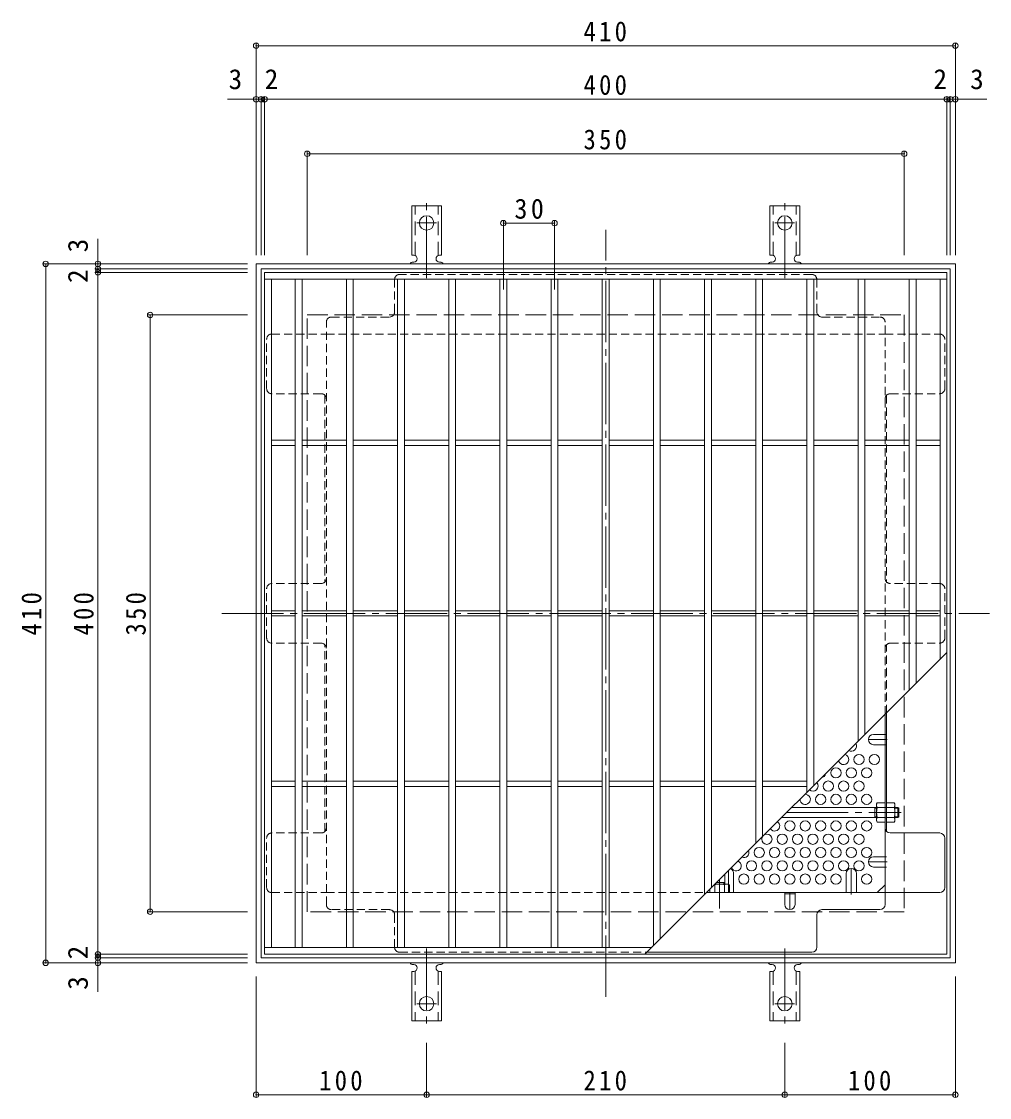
# Model space of a CAD drawing. Units: millimetres at full size, sheet at 1:4; details may follow other scales. Extents: x -757 to 1063, y -779 to 732.
# Drawn here: x -752 to -184, y 76 to 707 of the extents above; entities that cross this region are included whole.
import ezdxf
from ezdxf.enums import TextEntityAlignment as Align

# ---------------------------------------------------------------- set-up
doc = ezdxf.new("R2010")
doc.units = ezdxf.units.MM
doc.header["$LTSCALE"] = 4
doc.header["$PDMODE"] = 32
doc.header["$PDSIZE"] = 3.2
for name, pattern in [('CHAIN1', [8, 5, -1, 1, -1]), ('CHAIN2', [12, 9, -1, 1, -1]), ('DASHED1', [1.8, 1.2, -0.6]), ('DASHED2', [3, 2, -1]), ('DASHED3', [4, 3, -1])]:
    doc.linetypes.add(name, pattern=pattern)
for name, color, linetype, lineweight in [('A-1_躯体', 3, 'Continuous', 9), ('A-2_仕上', 3, 'Continuous', 9), ('A-4_その他', 7, 'Continuous', 9), ('A-6_寸法', 2, 'Continuous', 9), ('A-7_ハッチ', 2, 'Continuous', 9), ('A-8_記号', 2, 'Continuous', 9), ('A-9_ｸｳﾁｮｳｷ', 2, 'Continuous', 9), ('A-A_ﾊｯﾁ-ﾜｸ', 3, 'Continuous', 9)]:
    doc.layers.add(name, color=color, linetype=linetype, lineweight=lineweight)
doc.styles.add('ＭＳ ゴシック', font='')
doc.styles.get('ＭＳ ゴシック').set_extended_font_data('MS Gothic')

msp = doc.modelspace()

# ---------------------------------------------------------------- linework, layer by layer
at = {"layer": 'A-1_躯体'}
for p, q in [((-250.22, 240.045), (-305.824, 240.045)), ((-250.22, 246.045), (-299.824, 246.045)), ((-251.22, 240.045), (-251.22, 246.045)), ((-251.22, 245.545), (-250.22, 245.545)), ((-251.22, 240.545), (-250.22, 240.545)), ((-237.72, 246.045), (-239.42, 246.045)), ((-239.42, 245.545), (-237.22, 245.545)), ((-239.42, 240.545), (-237.22, 240.545)), ((-237.72, 240.045), (-239.42, 240.045)), ((-237.72, 240.045), (-237.72, 246.045)), ((-237.72, 246.045), (-237.22, 245.545)), ((-237.72, 240.045), (-237.22, 240.545)), ((-237.22, 240.545), (-237.22, 245.545)), ((-343.824, 202.045), (-339.22, 202.045)), ((-339.72, 202.045), (-339.72, 201.045)), ((-339.22, 206.649), (-339.22, 201.045))]:
    msp.add_line(p, q, dxfattribs=at)
at = {"layer": 'A-1_躯体', "linetype": 'CHAIN2'}
for p, q in [((-302.824, 243.045), (-235.743, 243.045)), ((-342.22, 203.649), (-342.22, 186.813))]:
    msp.add_line(p, q, dxfattribs=at)
at = {"layer": 'A-1_躯体', "color": 2}
for points in [[(-614.02, 154.849), (-614.02, 564.849), (-204.02, 564.849), (-204.02, 154.849)], [(-611.021, 157.849), (-611.021, 561.849), (-207.02, 561.849), (-207.02, 157.849)]]:
    msp.add_lwpolyline(points, close=True, dxfattribs=at)
at = {"layer": 'A-1_躯体', "color": 2, "linetype": 'DASHED3'}
msp.add_lwpolyline([(-584.02, 184.849), (-584.02, 534.849), (-234.02, 534.849), (-234.02, 184.849)], close=True, dxfattribs=at)
at = {"layer": 'A-2_仕上'}
for p, q in [((-609.02, 555.849), (-209.02, 555.849)), ((-605.02, 163.849), (-605.02, 555.849)), ((-591.02, 163.849), (-591.02, 555.849)), ((-587.02, 163.849), (-587.02, 555.849)), ((-561.02, 163.849), (-561.02, 555.849)), ((-557.02, 163.849), (-557.02, 555.849)), ((-531.02, 163.849), (-531.02, 555.849)), ((-527.02, 163.849), (-527.02, 555.849)), ((-501.02, 163.849), (-501.02, 555.849)), ((-497.02, 163.849), (-497.02, 555.849)), ((-471.02, 163.849), (-471.02, 555.849)), ((-467.02, 163.849), (-467.02, 555.849)), ((-441.02, 163.849), (-441.02, 555.849)), ((-437.02, 163.849), (-437.02, 555.849)), ((-411.02, 163.849), (-411.02, 555.849)), ((-407.02, 163.849), (-407.02, 555.849)), ((-381.02, 555.849), (-381.02, 164.849)), ((-377.02, 555.849), (-377.02, 168.849)), ((-351.02, 555.849), (-351.02, 194.849)), ((-347.02, 555.849), (-347.02, 198.849)), ((-321.02, 555.849), (-321.02, 224.849)), ((-317.02, 555.849), (-317.02, 228.849)), ((-291.02, 555.849), (-291.02, 254.849)), ((-287.02, 555.849), (-287.02, 258.849)), ((-261.02, 555.849), (-261.02, 284.849)), ((-257.02, 555.849), (-257.02, 288.849)), ((-231.02, 555.849), (-231.02, 314.849)), ((-227.02, 555.849), (-227.02, 318.849)), ((-213.02, 555.849), (-213.02, 332.849)), ((-605.02, 461.349), (-591.02, 461.349)), ((-587.02, 461.349), (-561.02, 461.349)), ((-557.02, 461.349), (-531.02, 461.349)), ((-527.02, 461.349), (-501.02, 461.349)), ((-497.02, 461.349), (-471.02, 461.349)), ((-467.02, 461.349), (-441.02, 461.349)), ((-437.02, 461.349), (-411.02, 461.349)), ((-407.02, 461.349), (-381.02, 461.349)), ((-377.02, 461.349), (-351.02, 461.349)), ((-347.02, 461.349), (-321.02, 461.349)), ((-317.02, 461.349), (-291.02, 461.349)), ((-287.02, 461.349), (-261.02, 461.349)), ((-257.02, 461.349), (-231.02, 461.349)), ((-227.02, 461.349), (-213.02, 461.349)), ((-605.02, 458.349), (-591.02, 458.349)), ((-587.02, 458.349), (-561.02, 458.349)), ((-557.02, 458.349), (-531.02, 458.349)), ((-527.02, 458.349), (-501.02, 458.349)), ((-497.02, 458.349), (-471.02, 458.349)), ((-467.02, 458.349), (-441.02, 458.349)), ((-437.02, 458.349), (-411.02, 458.349)), ((-407.02, 458.349), (-381.02, 458.349)), ((-377.02, 458.349), (-351.02, 458.349)), ((-347.02, 458.349), (-321.02, 458.349)), ((-317.02, 458.349), (-291.02, 458.349)), ((-287.02, 458.349), (-261.02, 458.349)), ((-257.02, 458.349), (-231.02, 458.349)), ((-227.02, 458.349), (-213.02, 458.349)), ((-605.02, 361.349), (-591.02, 361.349)), ((-587.02, 361.349), (-561.02, 361.349)), ((-557.02, 361.349), (-531.02, 361.349)), ((-527.02, 361.349), (-501.02, 361.349)), ((-497.02, 361.349), (-471.02, 361.349)), ((-467.02, 361.349), (-441.02, 361.349)), ((-437.02, 361.349), (-411.02, 361.349)), ((-407.02, 361.349), (-381.02, 361.349)), ((-377.02, 361.349), (-351.02, 361.349)), ((-347.02, 361.349), (-321.02, 361.349)), ((-317.02, 361.349), (-291.02, 361.349)), ((-287.02, 361.349), (-261.02, 361.349)), ((-257.02, 361.349), (-231.02, 361.349)), ((-227.02, 361.349), (-213.02, 361.349)), ((-605.02, 358.349), (-591.02, 358.349)), ((-587.02, 358.349), (-561.02, 358.349)), ((-557.02, 358.349), (-531.02, 358.349)), ((-527.02, 358.349), (-501.02, 358.349)), ((-497.02, 358.349), (-471.02, 358.349)), ((-467.02, 358.349), (-441.02, 358.349)), ((-437.02, 358.349), (-411.02, 358.349)), ((-407.02, 358.349), (-381.02, 358.349)), ((-377.02, 358.349), (-351.02, 358.349)), ((-347.02, 358.349), (-321.02, 358.349)), ((-317.02, 358.349), (-291.02, 358.349)), ((-287.02, 358.349), (-261.02, 358.349)), ((-257.02, 358.349), (-231.02, 358.349)), ((-227.02, 358.349), (-213.02, 358.349)), ((-209.02, 336.849), (-386.02, 159.849)), ((-605.02, 261.349), (-591.02, 261.349)), ((-587.02, 261.349), (-561.02, 261.349)), ((-557.02, 261.349), (-531.02, 261.349)), ((-527.02, 261.349), (-501.02, 261.349)), ((-497.02, 261.349), (-471.02, 261.349)), ((-467.02, 261.349), (-441.02, 261.349)), ((-437.02, 261.349), (-411.02, 261.349)), ((-407.02, 261.349), (-381.02, 261.349)), ((-377.02, 261.349), (-351.02, 261.349)), ((-347.02, 261.349), (-321.02, 261.349)), ((-317.02, 261.349), (-291.02, 261.349)), ((-605.02, 258.349), (-591.02, 258.349)), ((-587.02, 258.349), (-561.02, 258.349)), ((-557.02, 258.349), (-531.02, 258.349)), ((-527.02, 258.349), (-501.02, 258.349)), ((-497.02, 258.349), (-471.02, 258.349)), ((-467.02, 258.349), (-441.02, 258.349)), ((-437.02, 258.349), (-411.02, 258.349)), ((-407.02, 258.349), (-381.02, 258.349)), ((-377.02, 258.349), (-351.02, 258.349)), ((-347.02, 258.349), (-321.02, 258.349)), ((-317.02, 258.349), (-291.02, 258.349)), ((-609.02, 163.849), (-382.02, 163.849)), ((-209.02, 159.849), (-609.02, 159.849))]:
    msp.add_line(p, q, dxfattribs=at)
msp.add_lwpolyline([(-609.02, 159.849), (-609.02, 559.849), (-209.02, 559.849), (-209.02, 159.849)], dxfattribs=at)
at = {"layer": 'A-4_その他'}
for p, q in [((-614.02, 694.012), (-614.02, 569.849)), ((-614.02, 692.812), (-204.02, 692.812)), ((-204.02, 694.012), (-204.02, 569.849)), ((-630.7, 661.424), (-611.021, 661.424)), ((-611.021, 662.624), (-611.021, 569.849)), ((-611.021, 661.424), (-609.02, 661.424)), ((-609.02, 662.624), (-609.02, 569.849)), ((-609.02, 661.424), (-209.02, 661.424)), ((-209.02, 662.624), (-209.02, 569.849)), ((-209.02, 661.424), (-207.02, 661.424)), ((-207.02, 662.624), (-207.02, 569.849)), ((-207.02, 661.424), (-185.503, 661.424)), ((-584.02, 630.627), (-584.02, 569.849)), ((-584.02, 629.427), (-234.02, 629.427)), ((-234.02, 630.627), (-234.02, 569.849)), ((-469.02, 589.955), (-469.02, 549.708)), ((-469.02, 588.755), (-439.02, 588.755)), ((-439.02, 589.955), (-439.02, 549.708)), ((-706.756, 579.613), (-706.756, 561.849)), ((-738.561, 564.849), (-619.021, 564.849)), ((-737.361, 564.849), (-737.361, 154.849)), ((-707.956, 561.849), (-619.021, 561.849)), ((-706.756, 561.849), (-706.756, 559.849)), ((-707.956, 559.849), (-619.021, 559.849)), ((-706.756, 559.849), (-706.756, 159.849)), ((-677.351, 534.849), (-619.021, 534.849)), ((-676.151, 534.849), (-676.151, 184.849)), ((-677.351, 184.849), (-619.021, 184.849)), ((-707.956, 159.849), (-619.021, 159.849)), ((-707.956, 157.849), (-619.021, 157.849)), ((-706.756, 159.849), (-706.756, 157.849)), ((-706.756, 157.849), (-706.756, 137.841)), ((-738.561, 154.849), (-619.021, 154.849)), ((-614.02, 76.272), (-614.02, 146.849)), ((-204.02, 76.272), (-204.02, 146.849)), ((-514.02, 76.272), (-514.02, 107.917)), ((-304.02, 76.272), (-304.02, 107.917)), ((-614.02, 77.472), (-514.02, 77.472)), ((-514.02, 77.472), (-304.02, 77.472)), ((-304.02, 77.472), (-204.02, 77.472))]:
    msp.add_line(p, q, dxfattribs=at)
for p in [(-614.02, 692.812), (-204.02, 692.812), (-614.02, 661.424), (-611.021, 661.424), (-609.02, 661.424), (-209.02, 661.424), (-207.02, 661.424), (-204.02, 661.424), (-584.02, 629.427), (-234.02, 629.427), (-469.02, 588.755), (-439.02, 588.755), (-737.361, 564.849), (-706.756, 564.849), (-706.756, 561.849), (-706.756, 559.849), (-676.151, 534.849), (-676.151, 184.849), (-706.756, 159.849), (-706.756, 157.849), (-737.361, 154.849), (-706.756, 154.849), (-614.02, 77.472), (-514.02, 77.472), (-304.02, 77.472), (-204.02, 77.472)]:
    msp.add_point(p, dxfattribs=at)
at = {"layer": 'A-6_寸法'}
for centre in [(-260.52, 274.112), (-251.52, 274.112), (-274.02, 266.318), (-265.02, 266.318), (-256.02, 266.318), (-278.52, 258.524), (-269.52, 258.524), (-260.52, 258.524), (-283.02, 250.73), (-274.02, 250.73), (-265.02, 250.73), (-256.02, 250.73), (-301.02, 235.141), (-292.02, 235.141), (-283.02, 235.141), (-274.02, 235.141), (-265.02, 235.141), (-256.02, 235.141), (-314.52, 227.347), (-305.52, 227.347), (-296.52, 227.347), (-287.52, 227.347), (-278.52, 227.347), (-269.52, 227.347), (-260.52, 227.347), (-319.02, 219.553), (-310.02, 219.553), (-301.02, 219.553), (-292.02, 219.553), (-283.02, 219.553), (-274.02, 219.553), (-265.02, 219.553), (-256.02, 219.553), (-323.52, 211.759), (-314.52, 211.759), (-305.52, 211.759), (-296.52, 211.759), (-287.52, 211.759), (-278.52, 211.759), (-269.52, 211.759), (-260.52, 211.759), (-328.02, 203.964), (-319.02, 203.964), (-310.02, 203.964), (-301.02, 203.964), (-292.02, 203.964), (-283.02, 203.964), (-274.02, 203.964), (-256.02, 203.964)]:
    msp.add_circle(centre, 3, dxfattribs=at)
for centre, start, end in [((-265.02, 281.907), 239.43443, 30.56557), ((-269.52, 274.112), 193.18453, 76.81547), ((-283.02, 266.318), 279.85302, 350.14698), ((-287.52, 258.524), 227.36245, 42.63755), ((-292.02, 250.73), 177.67281, 92.32719), ((-310.02, 235.141), 215.39643, 54.60357), ((-328.02, 219.553), 248.67673, 21.32327), ((-332.52, 211.759), 202.98302, 67.01698)]:
    msp.add_arc(centre, 3, start, end, dxfattribs=at)
at = {"layer": 'A-7_ハッチ', "linetype": 'CHAIN2'}
for p, q in [((-409.02, 134.849), (-409.02, 584.849)), ((-634.02, 359.849), (-184.02, 359.849))]:
    msp.add_line(p, q, dxfattribs=at)
at = {"layer": 'A-7_ハッチ', "linetype": 'DASHED1'}
for p, q in [((-532.819, 536.652), (-532.819, 555.652)), ((-288.221, 558.652), (-529.819, 558.652)), ((-285.221, 536.652), (-285.221, 555.652)), ((-572.82, 189.045), (-572.82, 530.652)), ((-569.82, 533.652), (-535.819, 533.652)), ((-282.221, 533.652), (-248.22, 533.652)), ((-245.22, 300.649), (-245.22, 530.652)), ((-607.824, 491.652), (-607.824, 520.652)), ((-604.824, 523.652), (-572.82, 523.652)), ((-572.82, 523.652), (-245.22, 523.652)), ((-245.22, 523.652), (-213.217, 523.652)), ((-210.217, 491.652), (-210.217, 520.652)), ((-575.82, 488.652), (-604.824, 488.652)), ((-573.62, 487.691), (-573.62, 378.31)), ((-244.42, 487.696), (-244.42, 378.31)), ((-242.22, 488.652), (-213.217, 488.652)), ((-607.824, 345.349), (-607.824, 374.349)), ((-575.82, 377.349), (-604.824, 377.349)), ((-213.217, 377.349), (-242.22, 377.349)), ((-210.217, 345.349), (-210.217, 374.349)), ((-575.82, 342.349), (-604.824, 342.349)), ((-573.62, 232.007), (-573.62, 341.388)), ((-244.42, 301.449), (-244.42, 341.388)), ((-242.22, 342.349), (-213.217, 342.349)), ((-245.22, 288.804), (-244.42, 288.804)), ((-245.22, 282.804), (-244.42, 282.804)), ((-244.42, 246.045), (-245.22, 246.045)), ((-244.42, 239.845), (-245.22, 239.845)), ((-607.824, 199.045), (-607.824, 228.046)), ((-575.82, 231.046), (-604.824, 231.046)), ((-245.22, 217.038), (-244.42, 217.038)), ((-245.22, 211.038), (-244.42, 211.038)), ((-604.824, 196.045), (-572.82, 196.045)), ((-572.82, 196.045), (-349.824, 196.045)), ((-535.819, 186.045), (-569.82, 186.045)), ((-532.819, 183.045), (-532.819, 164.045)), ((-529.819, 161.045), (-384.824, 161.045))]:
    msp.add_line(p, q, dxfattribs=at)
at = {"layer": 'A-7_ハッチ'}
for p, q in [((-245.22, 189.045), (-245.22, 300.649)), ((-244.42, 232.007), (-244.42, 301.449)), ((-213.217, 231.046), (-242.22, 231.046)), ((-210.217, 199.045), (-210.217, 228.046)), ((-349.824, 196.045), (-213.217, 196.045)), ((-249.832, 196.045), (-245.22, 200.658)), ((-298.02, 195.245), (-304.02, 195.245)), ((-285.221, 164.045), (-285.221, 183.045)), ((-282.221, 186.045), (-248.22, 186.045)), ((-384.824, 161.045), (-288.221, 161.045))]:
    msp.add_line(p, q, dxfattribs=at)
at = {"layer": 'A-7_ハッチ', "linetype": 'DASHED1'}
for centre, start, end in [((-529.819, 555.652), 90, 180), ((-288.221, 555.652), 0, 90), ((-535.819, 536.652), 270, 0), ((-282.221, 536.652), 180, 270), ((-569.82, 530.652), 90, 180), ((-248.22, 530.652), 0, 90), ((-604.824, 520.652), 90, 180), ((-213.217, 520.652), 0, 90), ((-604.824, 491.652), 180, 270), ((-575.82, 485.652), 0, 90), ((-242.22, 485.652), 90, 180), ((-213.217, 491.652), 270, 0), ((-575.82, 380.349), 270, 0), ((-242.22, 380.349), 180, 270), ((-604.824, 374.349), 90, 180), ((-213.217, 374.349), 0, 90), ((-604.824, 345.349), 180, 270), ((-575.82, 339.349), 0, 90), ((-242.22, 339.349), 90, 180), ((-213.217, 345.349), 270, 0), ((-575.82, 234.046), 270, 0), ((-604.824, 228.046), 90, 180), ((-604.824, 199.045), 180, 270), ((-569.82, 189.045), 180, 270), ((-535.819, 183.045), 0, 90), ((-529.819, 164.045), 180, 270)]:
    msp.add_arc(centre, 3, start, end, dxfattribs=at)
at = {"layer": 'A-7_ハッチ'}
for centre, start, end in [((-242.22, 234.046), 180, 270), ((-213.217, 228.046), 0, 90), ((-213.217, 199.045), 270, 0), ((-282.221, 183.045), 90, 180), ((-248.22, 189.045), 270, 0), ((-288.221, 164.045), 270, 0)]:
    msp.add_arc(centre, 3, start, end, dxfattribs=at)
at = {"layer": 'A-8_記号', "linetype": 'CHAIN1'}
for p, q in [((-244.02, 285.804), (-255.02, 285.804)), ((-337.02, 196.045), (-337.02, 208.849)), ((-265.02, 194.845), (-265.02, 210.195)), ((-244.02, 214.038), (-255.02, 214.038)), ((-301.02, 196.045), (-301.02, 186.045))]:
    msp.add_line(p, q, dxfattribs=at)
at = {"layer": 'A-8_記号'}
for p, q in [((-252.02, 288.804), (-245.22, 288.804)), ((-252.02, 282.804), (-245.22, 282.804)), ((-252.02, 217.038), (-245.22, 217.038)), ((-252.02, 211.038), (-245.22, 211.038)), ((-334.02, 207.195), (-334.02, 196.045)), ((-268.02, 207.195), (-268.02, 196.045)), ((-262.02, 207.195), (-262.02, 196.045)), ((-304.02, 189.045), (-304.02, 196.045)), ((-298.02, 189.045), (-298.02, 196.045))]:
    msp.add_line(p, q, dxfattribs=at)
for centre, start, end in [((-252.02, 285.804), 90, 270), ((-252.02, 214.038), 90, 270), ((-337.02, 207.195), 0, 67.93994), ((-265.02, 207.195), 0, 180), ((-301.02, 189.045), 180, 0)]:
    msp.add_arc(centre, 3, start, end, dxfattribs=at)
at = {"layer": 'A-9_ｸｳﾁｮｳｷ'}
for p, q in [((-250.22, 248.045), (-249.787, 248.796)), ((-250.22, 238.046), (-250.22, 248.045)), ((-245.22, 248.796), (-249.787, 248.796)), ((-245.22, 237.295), (-245.22, 248.796)), ((-244.42, 237.295), (-244.42, 248.796)), ((-244.42, 248.796), (-239.853, 248.796)), ((-239.42, 248.045), (-239.853, 248.796)), ((-239.42, 238.046), (-239.42, 248.045)), ((-249.787, 245.909), (-245.22, 245.909)), ((-249.787, 240.182), (-245.22, 240.182)), ((-239.853, 245.909), (-244.42, 245.909)), ((-239.853, 240.182), (-244.42, 240.182)), ((-250.22, 238.046), (-249.787, 237.295)), ((-245.22, 237.295), (-249.787, 237.295)), ((-244.42, 237.295), (-239.853, 237.295)), ((-239.42, 238.046), (-239.853, 237.295)), ((-347.97, 196.045), (-347.97, 197.899)), ((-345.083, 200.612), (-345.083, 196.045)), ((-344.824, 201.045), (-337.22, 201.045)), ((-339.357, 200.612), (-339.357, 196.045)), ((-337.22, 201.045), (-336.47, 200.612))]:
    msp.add_line(p, q, dxfattribs=at)
msp.add_lwpolyline([(-347.97, 196.045), (-336.47, 196.045), (-336.47, 200.612)], dxfattribs=at)
for centre, radius, start, end in [((-246.938, 247.151), 3.29, 149.99998, 176.07924), ((-247.485, 247.386), 2.735, 180.2103, 212.68507), ((-242.702, 247.151), 3.29, 3.92076, 30.00002), ((-242.155, 247.386), 2.735, 327.31493, 359.7897), ((-240.537, 243.045), 9.683, 162.79973, 197.20026), ((-247.485, 238.705), 2.735, 147.31491, 179.78969), ((-249.103, 243.045), 9.683, 342.79974, 17.20027), ((-242.155, 238.705), 2.735, 0.21031, 32.68509), ((-246.938, 238.94), 3.29, 183.92075, 210), ((-242.702, 238.94), 3.29, 330, 356.07925), ((-346.56, 198.311), 2.735, 57.31491, 59.95844), ((-342.22, 191.363), 9.683, 72.79973, 107.20026), ((-337.88, 198.311), 2.735, 90.2103, 122.68507), ((-338.115, 197.764), 3.29, 59.99998, 86.07924)]:
    msp.add_arc(centre, radius, start, end, dxfattribs=at)
at = {"layer": 'A-A_ﾊｯﾁ-ﾜｸ', "color": 7, "linetype": 'CHAIN2'}
for p, q in [((-514.02, 556.381), (-514.02, 603.781)), ((-304.02, 556.381), (-304.02, 603.781)), ((-519.796, 588.849), (-508.244, 588.849)), ((-309.796, 588.849), (-298.244, 588.849)), ((-514.02, 163.317), (-514.02, 115.917)), ((-304.02, 163.317), (-304.02, 115.917)), ((-519.796, 130.849), (-508.244, 130.849)), ((-309.796, 130.849), (-298.244, 130.849))]:
    msp.add_line(p, q, dxfattribs=at)
at = {"layer": 'A-A_ﾊｯﾁ-ﾜｸ'}
for p, q in [((-522.77, 569.849), (-522.77, 598.849)), ((-505.27, 598.849), (-522.77, 598.849)), ((-505.27, 569.849), (-505.27, 598.849)), ((-312.77, 569.849), (-312.77, 598.849)), ((-295.27, 598.849), (-312.77, 598.849)), ((-295.27, 569.849), (-295.27, 598.849)), ((-522.77, 569.849), (-521.52, 569.849)), ((-505.27, 569.849), (-506.52, 569.849)), ((-312.77, 569.849), (-311.52, 569.849)), ((-295.27, 569.849), (-296.52, 569.849)), ((-522.02, 565.849), (-521.52, 565.849)), ((-506.525, 565.849), (-506.012, 565.849)), ((-312.02, 565.849), (-311.52, 565.849)), ((-296.525, 565.849), (-296.012, 565.849)), ((-522.02, 153.849), (-521.52, 153.849)), ((-506.525, 153.849), (-506.012, 153.849)), ((-312.02, 153.849), (-311.52, 153.849)), ((-296.525, 153.849), (-296.012, 153.849)), ((-522.77, 149.849), (-521.52, 149.849)), ((-522.77, 149.849), (-522.77, 120.849)), ((-505.27, 149.849), (-506.52, 149.849)), ((-505.27, 149.849), (-505.27, 120.849)), ((-312.77, 149.849), (-311.52, 149.849)), ((-312.77, 149.849), (-312.77, 120.849)), ((-295.27, 149.849), (-296.52, 149.849)), ((-295.27, 149.849), (-295.27, 120.849)), ((-505.27, 120.849), (-522.77, 120.849)), ((-295.27, 120.849), (-312.77, 120.849))]:
    msp.add_line(p, q, dxfattribs=at)
at = {"layer": 'A-A_ﾊｯﾁ-ﾜｸ', "linetype": 'DASHED2'}
for p, q in [((-520.77, 569.703), (-520.77, 598.849)), ((-507.27, 569.703), (-507.27, 598.849)), ((-310.77, 569.703), (-310.77, 598.849)), ((-297.27, 569.703), (-297.27, 598.849)), ((-520.77, 149.995), (-520.77, 120.849)), ((-507.27, 149.995), (-507.27, 120.849)), ((-310.77, 149.995), (-310.77, 120.849)), ((-297.27, 149.995), (-297.27, 120.849))]:
    msp.add_line(p, q, dxfattribs=at)
at = {"layer": 'A-A_ﾊｯﾁ-ﾜｸ'}
for centre in [(-514.02, 588.849), (-304.02, 588.849), (-514.02, 130.849), (-304.02, 130.849)]:
    msp.add_circle(centre, 4.25, dxfattribs=at)
for centre, start, end in [((-521.52, 567.849), 270, 90), ((-506.52, 567.849), 90, 269.86671), ((-311.52, 567.849), 270, 90), ((-296.52, 567.849), 90, 269.86671), ((-522.02, 563.849), 90.27597, 150.00049), ((-506.02, 563.849), 29.99928, 89.75838), ((-312.02, 563.849), 90.27597, 150.00049), ((-296.02, 563.849), 29.99928, 89.75838), ((-522.02, 155.849), 209.99951, 269.72403), ((-521.52, 151.849), 270, 90), ((-506.52, 151.849), 90.13329, 270), ((-506.02, 155.849), 270.24162, 330.00072), ((-312.02, 155.849), 209.99951, 269.72403), ((-311.52, 151.849), 270, 90), ((-296.52, 151.849), 90.13329, 270), ((-296.02, 155.849), 270.24162, 330.00072)]:
    msp.add_arc(centre, 2, start, end, dxfattribs=at)

# ---------------------------------------------------------------- texts
at = {"layer": 'A-4_その他', "color": 2, "style": 'ＭＳ ゴシック'}
for s, p in [('3', (-630.15, 663.824)), ('2', (-608.978, 663.824)), ('2', (-216.883, 663.824)), ('3', (-195.365, 663.824))]:
    msp.add_text(s, height=11.73, dxfattribs=at).set_placement(p, align=Align.BOTTOM_LEFT)
for s, p in [('3', (-709.156, 571.574)), ('2', (-709.156, 553.613)), ('2', (-709.156, 156.889)), ('3', (-709.156, 139.034))]:
    msp.add_text(s, height=11.73, rotation=90, dxfattribs=at).set_placement(p, align=Align.BOTTOM_LEFT)
at = {"layer": 'A-4_その他', "color": 2, "char_height": 11.73, "attachment_point": 7, "style": 'ＭＳ ゴシック'}
for s, insert in [('\\T1.27;\\W0.9;410', (-422.02, 695.212)), ('\\T1.27;\\W0.9;400', (-422.02, 663.824)), ('\\T1.27;\\W0.9;350', (-422.02, 631.827)), ('\\T1.27;\\W0.95;30', (-462.52, 591.155)), ('\\T1.27;\\W0.9;100', (-577.02, 79.872)), ('\\T1.27;\\W0.9;210', (-422.02, 79.872)), ('\\T1.27;\\W0.9;100', (-267.02, 79.872))]:
    msp.add_mtext(s, dxfattribs=dict(at, insert=insert))
at = {"layer": 'A-4_その他', "color": 2, "char_height": 11.73, "attachment_point": 7, "rotation": 90, "style": 'ＭＳ ゴシック'}
for s, insert in [('\\T1.27;\\W0.9;410', (-739.761, 346.849)), ('\\T1.27;\\W0.9;400', (-709.156, 346.849)), ('\\T1.27;\\W0.9;350', (-678.551, 346.849))]:
    msp.add_mtext(s, dxfattribs=dict(at, insert=insert))

doc.saveas('drawing.dxf')
